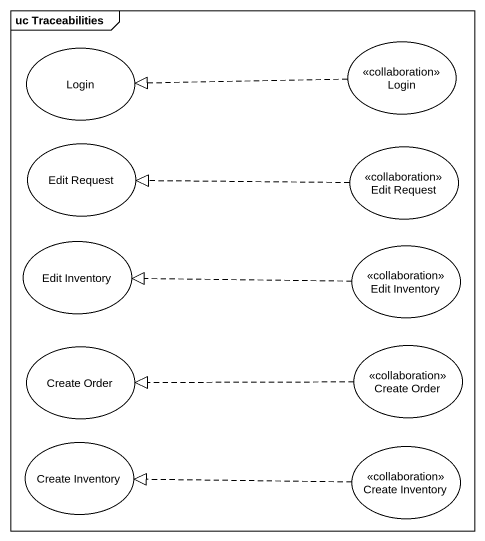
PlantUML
@startuml
mainframe uc Traceabilities
usecase Login
usecase "Login" as Login_2 <<collaboration>>
usecase "Edit Request" as Edit_Request
usecase "Edit Request" as Edit_Request_2 <<collaboration>>
usecase "Edit Inventory" as Edit_Inventory
usecase "Edit Inventory" as Edit_Inventory_2 <<collaboration>>
usecase "Create Order" as Create_Order
usecase "Create Order" as Create_Order_2 <<collaboration>>
usecase "Create Inventory" as Create_Inventory
usecase "Create Inventory" as Create_Inventory_2 <<collaboration>>
Login_2 .left.|> Login
Edit_Request_2 .left.|> Edit_Request
Edit_Inventory_2 .left.|> Edit_Inventory
Create_Order_2 .left.|> Create_Order
Create_Inventory_2 .left.|> Create_Inventory
@enduml
